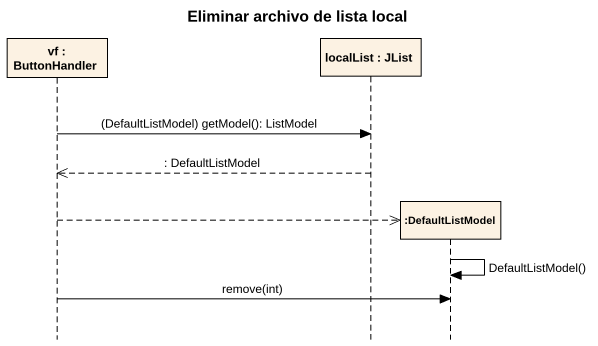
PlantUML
@startuml
title Eliminar archivo de lista local
hide footbox
participant "vf : ButtonHandler" as vf
participant "localList : JList" as localList
participant ":DefaultListModel" as DefaultListModel

vf -> localList : (DefaultListModel) getModel(): ListModel
localList -->> vf : : DefaultListModel
vf -->> DefaultListModel **
DefaultListModel -> DefaultListModel : DefaultListModel()
vf -> DefaultListModel : remove(int)
@enduml
